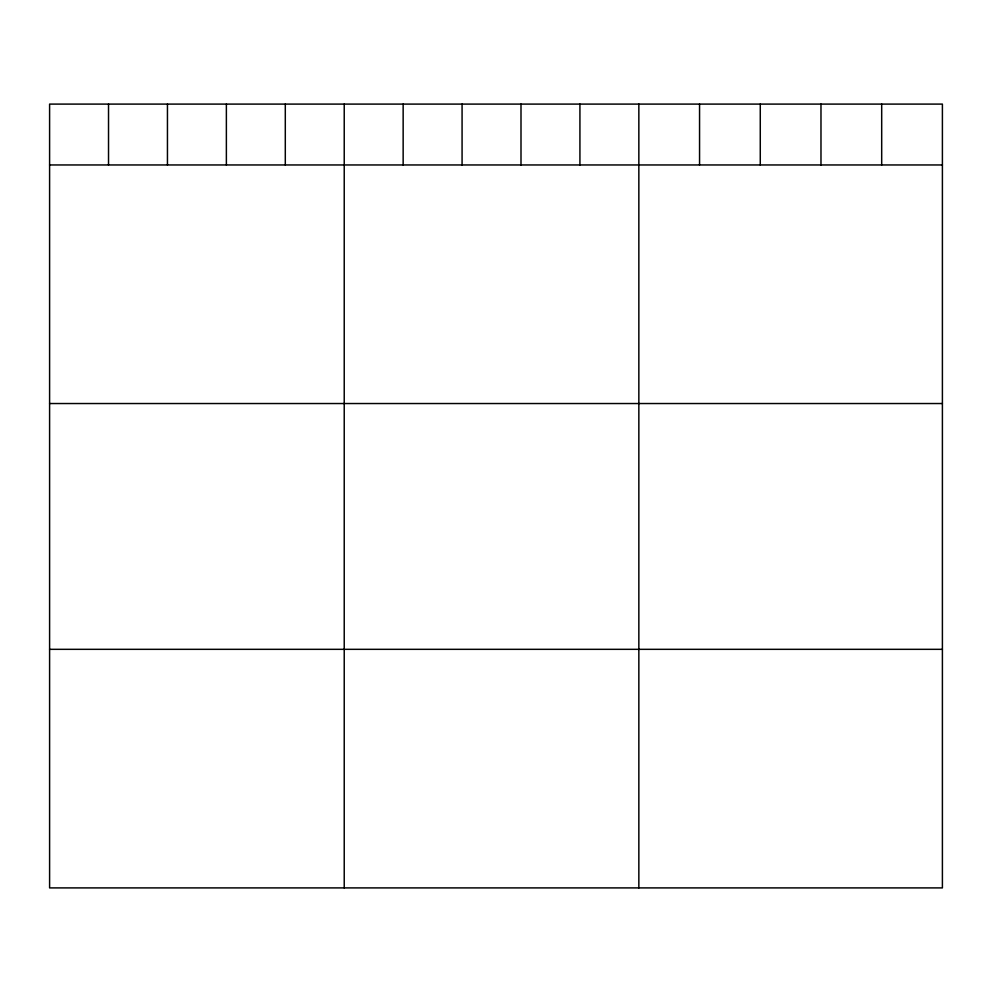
<?xml version="1.0" encoding="UTF-8"?>
<svg xmlns="http://www.w3.org/2000/svg" width="992" height="992" viewBox="0 0 992 992"><rect width="100%" height="100%" fill="white"/><g stroke="black" fill="none" stroke-linecap="round" stroke-linejoin="round"><path stroke-width="1.49" d="M942.4 164.957L942.4 887.902L49.6 887.902L49.6 104.098L942.4 104.098L942.4 164.957L49.6 164.957M49.6 403.533L942.4 403.533M49.6 649.326L942.4 649.326M881.69 104.098L881.69 164.957M820.979 104.098L820.979 164.957M760.269 104.098L760.269 164.957M699.558 104.098L699.558 164.957M638.848 104.098L638.848 887.902M579.923 104.098L579.923 164.957M520.998 104.098L520.998 164.957M462.074 104.098L462.074 164.957M403.149 104.098L403.149 164.957M344.224 104.098L344.224 887.902M285.299 104.098L285.299 164.957M226.374 104.098L226.374 164.957M167.45 104.098L167.45 164.957M108.525 104.098L108.525 164.957"/></g></svg>
